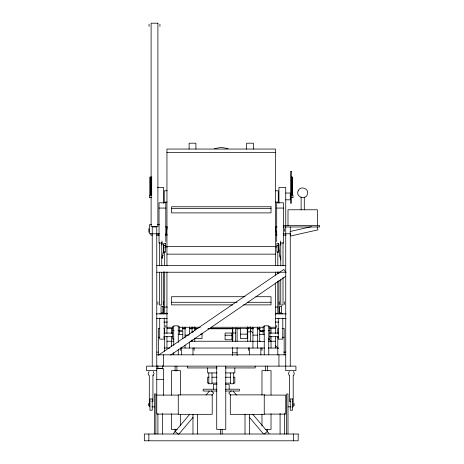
<?xml version="1.0" encoding="UTF-8"?>
<svg xmlns="http://www.w3.org/2000/svg" width="464" height="464" viewBox="0 0 464 464"><rect width="100%" height="100%" fill="white"/><g stroke="black" fill="none" stroke-linecap="round" stroke-linejoin="round"><path stroke-width="0.7" d="M162.197 258.587L163.995 247.266M165.903 235.236L167.249 226.745M148.393 403.471L148.393 405.722M294.112 405.722L294.112 403.471M161.681 257.468L163.131 255.293M149.031 371.519L148.167 373.601L149.031 375.678M153.19 375.678L154.054 373.601L153.19 371.519M289.316 371.519L288.451 373.601L289.316 375.678M293.474 375.678L294.338 373.601L293.474 371.519M173.356 433.631L189.724 414.306M206.051 395.032L209.345 391.14M178.681 434.345L193.181 417.229M211.839 395.195L213.713 392.991L211.248 390.897M231.258 390.897L228.793 392.991L230.666 395.195M264.358 433.979L267.316 431.468M158.433 355.221L283.823 269.433L286.12 272.791M170.624 355.105L285.865 276.26M290.464 231.403L311.35 226.705M214.403 148.637L221.253 147.355L228.102 148.637M166.947 152.563L275.558 152.563M151.786 176.987L149.976 176.987L149.976 195.251L151.786 195.251M291.317 176.987L292.529 176.987L292.529 195.251L291.317 195.251M149.976 177.787L151.786 177.793M291.317 177.793L292.529 177.787M149.976 178.605L151.786 178.611M291.317 178.605L292.529 178.611M149.976 180.305L151.786 180.299M291.317 180.299L292.529 180.305M149.976 181.163L151.786 181.169M291.317 181.163L292.529 181.169M149.976 182.045L151.786 182.045M291.317 182.045L292.529 182.045M149.976 182.932L151.786 182.938M291.317 182.932L292.529 182.938M149.976 183.837L151.786 183.843M291.317 183.843L292.529 183.837M149.976 184.747L151.786 184.753M291.317 184.747L292.529 184.753M149.976 185.681L151.786 185.675M291.317 185.675L292.529 185.681M149.976 186.603L151.786 186.609M291.317 186.603L292.529 186.609M157.447 187.381L163.554 187.381L163.554 203.278M149.976 187.543L151.786 187.549M291.317 187.549L292.529 187.543M149.976 188.494L151.786 188.5M291.317 188.5L292.529 188.494M149.976 189.445L151.786 189.451M291.317 189.451L292.529 189.445M149.976 190.408L151.786 190.414M291.317 190.414L292.529 190.408M167.121 190.779L164.233 190.779L164.233 202.089L167.121 202.089M275.384 190.779L278.272 190.779L278.272 202.089L275.384 202.089M149.976 191.377L151.786 191.371M291.317 191.371L292.529 191.377M149.976 192.34L151.786 192.334M291.317 192.34L292.529 192.334M285.737 193.041L290.261 193.041L290.261 199.827L285.737 199.827M149.976 193.314L151.786 193.308M291.317 193.308L292.529 193.314M149.976 194.283L151.786 194.277M291.317 194.277L292.529 194.283M149.976 197.618L151.786 197.618M291.317 197.618L292.529 197.618M159.03 208.063L165.816 208.063M276.689 208.063L283.475 208.063M171.471 208.522L271.028 208.522M151.658 224.715L149.524 224.715L149.524 233.769L159.483 233.769M157.348 224.715L159.483 224.715M283.191 225.62L319.679 225.62L319.679 226.977L283.191 226.977M165.462 226.977L166.912 226.977M275.593 226.977L277.043 226.977M283.191 233.769L290.261 233.769M165.393 234.877L167.516 234.877M275.697 234.877L277.112 234.877M152.331 235.126L150.881 235.126L150.881 233.769M156.484 235.126L159.314 235.126M283.191 235.126L286.021 235.126M162.423 243.032L159.03 243.032L159.03 202.791L165.816 202.791L165.816 241.605M280.761 243.032L283.475 243.032L283.475 202.791L276.689 202.791L276.689 241.605M163.78 245.607L165.59 245.607M276.915 245.607L278.725 245.607M166.947 246.546L275.558 246.546M165.393 246.923L167.516 246.923M275.697 246.923L277.112 246.923M166.947 254.15L275.558 254.15M156.768 265.443L285.737 265.443M156.768 272.235L285.737 272.235M245.062 296.716L171.471 296.716L171.471 304.871L232.795 304.871M255.879 296.716L271.028 296.716L271.028 304.871L243.617 304.871M171.471 302.279L237.121 302.279M247.225 302.279L271.028 302.279M164.685 307.052L167.516 307.052M275.697 307.052L277.82 307.052M167.516 313.27L164.685 313.27L164.685 271.823M275.697 313.27L277.82 313.27L277.82 281.225M159.709 313.722L164.233 313.722M278.272 313.722L282.796 313.722M156.356 313.873L167.173 313.873M275.332 313.873L286.149 313.873M156.356 318.397L159.964 318.397M164.291 318.397L167.173 318.397M275.332 318.397L278.939 318.397M282.541 318.397L286.149 318.397M159.709 318.553L164.233 318.553M278.272 318.553L282.796 318.553M163.873 322.109L167.388 322.109M275.117 322.109L278.632 322.109M173.965 326.668L172.608 326.668L172.608 339.056L173.965 339.056M178.037 326.668L179.394 326.668L179.394 334.01M264.468 326.668L263.111 326.668L263.111 334.01M268.54 326.668L269.897 326.668L269.897 339.056L268.54 339.056M166.947 327.259L172.741 327.259M179.255 327.259L200.257 327.259M211.114 327.259L263.245 327.259M269.764 327.259L275.558 327.259M192.067 328.118L194.781 328.118M247.724 328.118L250.438 328.118M159.28 328.431L158.352 328.431L158.352 354.821M163.757 328.431L164.685 328.431L164.685 333.419M166.947 328.442L172.741 328.442M182.88 328.442L185.049 328.442M189.393 328.442L192.293 328.442M194.462 328.442L198.082 328.442M208.945 328.442L248.043 328.442M250.212 328.442L253.112 328.442M257.456 328.442L260.35 328.442M269.764 328.442L275.558 328.442M278.748 328.431L277.82 328.431L277.82 333.419M282.199 328.431L284.154 328.431L284.154 354.821M182.688 328.796L185.571 328.796M189.898 328.796L192.055 328.796M207.918 328.796L232.423 328.796M236.75 328.796L240.352 328.796M246.842 328.796L248.286 328.796M250.444 328.796L253.332 328.796M256.934 328.796L259.817 328.796M172.608 330.403L173.965 330.403M178.037 330.403L179.394 330.403M179.556 330.391L182.787 330.391L182.787 326.998M264.468 330.403L259.718 330.391L259.718 326.998M268.54 330.403L269.897 330.403M179.556 331.377L182.787 331.377L182.787 338.65M263.598 331.377L259.718 331.377L259.718 341.365L264.242 341.365M192.067 331.859L193.424 331.859M247.724 331.859L250.438 331.859M232.795 332.978L235.509 332.978M163.873 333.077L173.002 333.077M269.503 333.077L278.632 333.077M200.663 334.144L202.02 334.144M240.485 334.144L247.271 334.144M178.263 334.579L182.787 334.579M259.718 334.579L264.242 334.579M185.049 335.136L188.929 335.136M252.932 335.136L257.456 335.136M225.098 335.246L231.884 335.246M163.873 336.702L173.002 336.702M269.503 336.702L278.632 336.702M158.352 337.253L159.28 337.253M163.757 337.253L164.685 337.253M277.82 337.253L278.748 337.253M282.199 337.253L284.154 337.253M195.234 338.627L202.02 338.627L202.02 333.587M166.947 341.243L173.64 341.243M190.298 341.243L260.211 341.243M268.146 341.243L275.558 341.243M164.262 348.029L169.917 348.029M180.85 348.029L264.538 348.029M268.146 348.029L278.243 348.029M156.768 352.106L158.125 352.106M283.701 352.106L285.737 352.106M232.568 352.802L237.092 352.802M156.768 354.821L285.737 354.821M216.966 367.94L187.311 367.94L187.311 366.131M225.539 367.94L255.194 367.94L255.194 366.131M157.899 368.393L162.423 368.393M156.768 368.619L163.554 368.619L163.554 395.322M156.768 370.661L146.583 370.661L146.583 366.131L295.922 366.131L295.922 370.661L285.737 370.661L285.737 187.381L278.951 187.381L278.951 203.278M216.966 372.923L207.675 372.923L207.675 367.94M225.539 372.923L234.83 372.923L234.83 367.94M209.107 377.22L207.675 377.22L207.675 383.102L209.107 383.102M211.961 377.22L216.966 377.22M225.539 377.22L230.538 377.22M233.398 377.22L234.83 377.22L234.83 383.102L233.398 383.102M156.768 379.482L163.554 379.482M211.961 383.102L216.966 383.102M225.539 383.102L230.538 383.102M216.932 384.233L213.336 384.233L213.336 389.209M225.574 384.233L229.17 384.233L229.17 389.209M216.932 389.209L203.151 389.209L203.151 391.024L216.908 391.024M225.574 389.209L239.354 389.209L239.354 391.024L225.597 391.024M156.768 395.096L178.263 395.096M264.242 395.096L285.737 395.096L285.737 414.103L264.242 414.103M149.831 401.656L149.298 401.656L149.298 375.759M151.803 401.656L152.923 401.656L152.923 375.04M290.702 401.656L289.582 401.656L289.582 375.759M292.088 401.656L293.207 401.656L293.207 375.759M151.902 406.858L154.506 406.858M287.999 406.858L290.603 406.858M291.902 406.858L293.207 406.858L293.207 402.334M178.263 414.103L156.768 414.103L156.768 226.977L152.244 226.977L152.244 366.131M177.132 429.484L171.471 429.484L171.471 413.702M265.373 429.484L271.028 429.484L271.028 413.702M175.189 431.468L178.147 433.979M258.193 328.657L261.29 331.702M268.511 338.795L271.092 341.33M275.222 345.384L278.313 348.423M163.16 244.806L164.192 245.816M250.345 330.461L252.921 332.995M233.16 391.14L236.454 395.032M252.781 414.306L269.149 433.631M249.371 417.281L263.395 433.84M279.74 255.838L280.824 257.468M317.202 226.71L317.91 229.866L290.76 235.973L290.191 233.45M275.372 227.453L276.602 235.236M278.626 247.973L280.534 260.002M317.417 225.62L317.417 209.78L287.999 209.78L287.999 225.62M304.291 197.032L304.291 209.78M301.124 197.032L301.124 209.78M293.66 434.014L293.66 440.8M292.981 195.077L292.981 197.792M290.261 226.977L290.261 366.131M287.999 434.014L287.999 393.965L286.642 393.965L286.642 434.014M284.606 228.694L284.606 231.408M284.606 301.803L284.606 304.517M284.606 413.389L284.606 434.014M283.023 242.678L283.023 265.924M283.023 277.42L283.023 305.01L280.761 305.01L280.761 279.589M282.796 318.049L282.796 339.126L278.272 339.126L278.272 318.049M280.761 242.765L280.761 265.924M280.534 240.996L280.534 245.067M280.082 413.389L280.082 434.014M279.177 301.803L279.177 304.517M278.951 244.458L278.951 250.96M278.951 271.91L278.951 273.354M278.951 280.581L278.951 313.815M278.951 354.821L278.951 366.131M277.82 251.54L277.82 265.762M277.82 271.823L277.82 273.731M277.82 336.986L277.82 354.821M276.689 325.403L276.689 327.439M275.558 265.733L275.558 149.054L166.947 149.054L166.947 265.733M275.558 271.985L275.558 275.14M275.558 282.843L275.558 333.517M275.558 336.33L275.558 348.029M271.028 328.605L271.028 333.517M271.028 336.33L271.028 348.029M271.028 395.05L271.028 370.661L261.98 370.661L261.98 395.05M268.766 354.821L268.766 325.821L264.242 325.821L264.242 354.821M267.409 366.131L267.409 370.887M267.409 429.258L267.409 431.978M265.599 366.131L265.599 370.887M261.98 347.803L261.98 350.517M261.98 414.422L261.98 425.9M260.849 348.029L260.849 354.821M257.456 327.01L257.456 348.029M253.385 149.054L253.385 143.196L246.593 143.196L246.593 149.054M252.932 327.01L252.932 348.029M250.438 326.702L250.438 341.243M249.533 348.029L249.533 354.821M249.533 414.329L249.533 434.014M248.402 347.803L248.402 350.517M247.724 326.702L247.724 341.243M247.271 328.065L247.271 338.627L240.485 338.627L240.485 328.065M245.009 414.329L245.009 434.014M237.092 328.031L237.092 341.301M237.092 347.49L237.092 355.494M235.509 327.996L235.509 341.243M233.699 372.923L233.699 383.78L230.527 383.78L230.527 372.923M232.795 327.996L232.795 341.243M232.568 328.031L232.568 341.301M232.568 347.49L232.568 355.494M225.777 366.131L225.777 429.484L216.729 429.484L216.729 366.131M222.157 429.258L222.157 434.014M220.348 429.258L220.348 434.014M211.978 372.923L211.978 383.78L208.806 383.78L208.806 372.923M197.496 414.329L197.496 434.014M195.912 149.054L195.912 143.196L189.121 143.196L189.121 149.054M195.234 328.065L195.234 329.985M194.781 326.702L194.781 330.322M194.781 338.099L194.781 341.243M194.103 347.803L194.103 350.517M192.972 348.029L192.972 354.821M192.972 414.329L192.972 434.014M192.067 326.702L192.067 332.45M192.067 339.799L192.067 341.243M189.573 327.01L189.573 334.126M189.573 341.922L189.573 348.029M185.049 327.01L185.049 337.85M185.049 345.315L185.049 348.029M181.656 348.029L181.656 354.821M180.525 347.988L180.525 350.517M180.525 395.05L180.525 370.661L171.471 370.661L171.471 395.05M180.525 414.422L180.525 425.9M178.263 342.496L178.263 325.821L173.739 325.821L173.739 345.396M178.263 349.746L178.263 354.821M176.906 366.131L176.906 370.887M175.096 366.131L175.096 370.887M175.096 429.258L175.096 431.978M173.739 352.646L173.739 354.821M171.471 328.605L171.471 333.517M171.471 336.33L171.471 346.672M166.947 271.985L166.947 333.517M166.947 336.33L166.947 348.029M165.816 325.403L165.816 327.439M164.685 251.54L164.685 265.762M164.685 336.986L164.685 351.306M164.233 318.049L164.233 339.126L159.709 339.126L159.709 318.049M163.554 244.458L163.554 253.129M163.554 271.91L163.554 313.815M163.554 354.821L163.554 366.131M163.328 301.803L163.328 304.517M162.423 365.684L162.423 368.996M162.423 413.389L162.423 434.014M161.971 240.996L161.971 245.067M161.745 242.765L161.745 265.924M161.745 272.351L161.745 305.01L159.483 305.01L159.483 272.351M159.935 24.145L159.935 26.396M159.483 242.678L159.483 265.924M158.125 233.769L158.125 235.126M157.899 301.803L157.899 304.517M157.899 365.684L157.899 368.996M157.899 413.389L157.899 434.014M155.863 434.014L155.863 393.965L154.506 393.965L154.506 434.014M149.524 195.077L149.524 197.792M149.298 402.334L149.298 406.858M149.072 24.145L149.072 26.396M148.845 228.572L148.845 232.174M148.845 434.014L148.845 440.8M298.108 190.907C295.527 196.724 305.016 200.657 307.307 194.718C309.888 188.9 300.399 184.974 298.108 190.907M157.899 23.2L151.107 23.2L151.107 226.502L157.899 226.502L157.899 23.2M291.392 171.477L290.487 171.477L290.487 203.22L291.392 203.22L291.392 171.477M151.786 179.446L149.976 179.446L151.786 179.452M292.529 179.446L291.317 179.446L292.529 179.452M271.028 206.77L171.471 206.77L171.471 212.895L271.028 212.895L271.028 206.77M165.59 243.264L163.78 243.264L163.78 252.167L165.59 252.167L165.59 243.264M278.725 243.264L276.915 243.264L276.915 252.167L278.725 252.167L278.725 243.264M162.876 306.553L161.066 306.553L161.066 312.742L162.876 312.742L162.876 306.553M281.439 306.553L279.63 306.553L279.63 312.742L281.439 312.742L281.439 306.553M231.884 333.024L225.098 333.024L225.098 339.764L231.884 339.764L231.884 333.024M212.205 394.87L178.263 394.87L178.263 414.329L212.205 414.329L212.205 394.87M264.242 394.87L230.301 394.87L230.301 414.329L264.242 414.329L264.242 394.87M152.244 398.941L149.976 398.941L149.976 410.251L152.244 410.251L152.244 398.941M292.529 398.941L290.261 398.941L290.261 410.251L292.529 410.251L292.529 398.941M298.184 434.014L144.321 434.014L144.321 440.8L298.184 440.8L298.184 434.014"/></g></svg>
